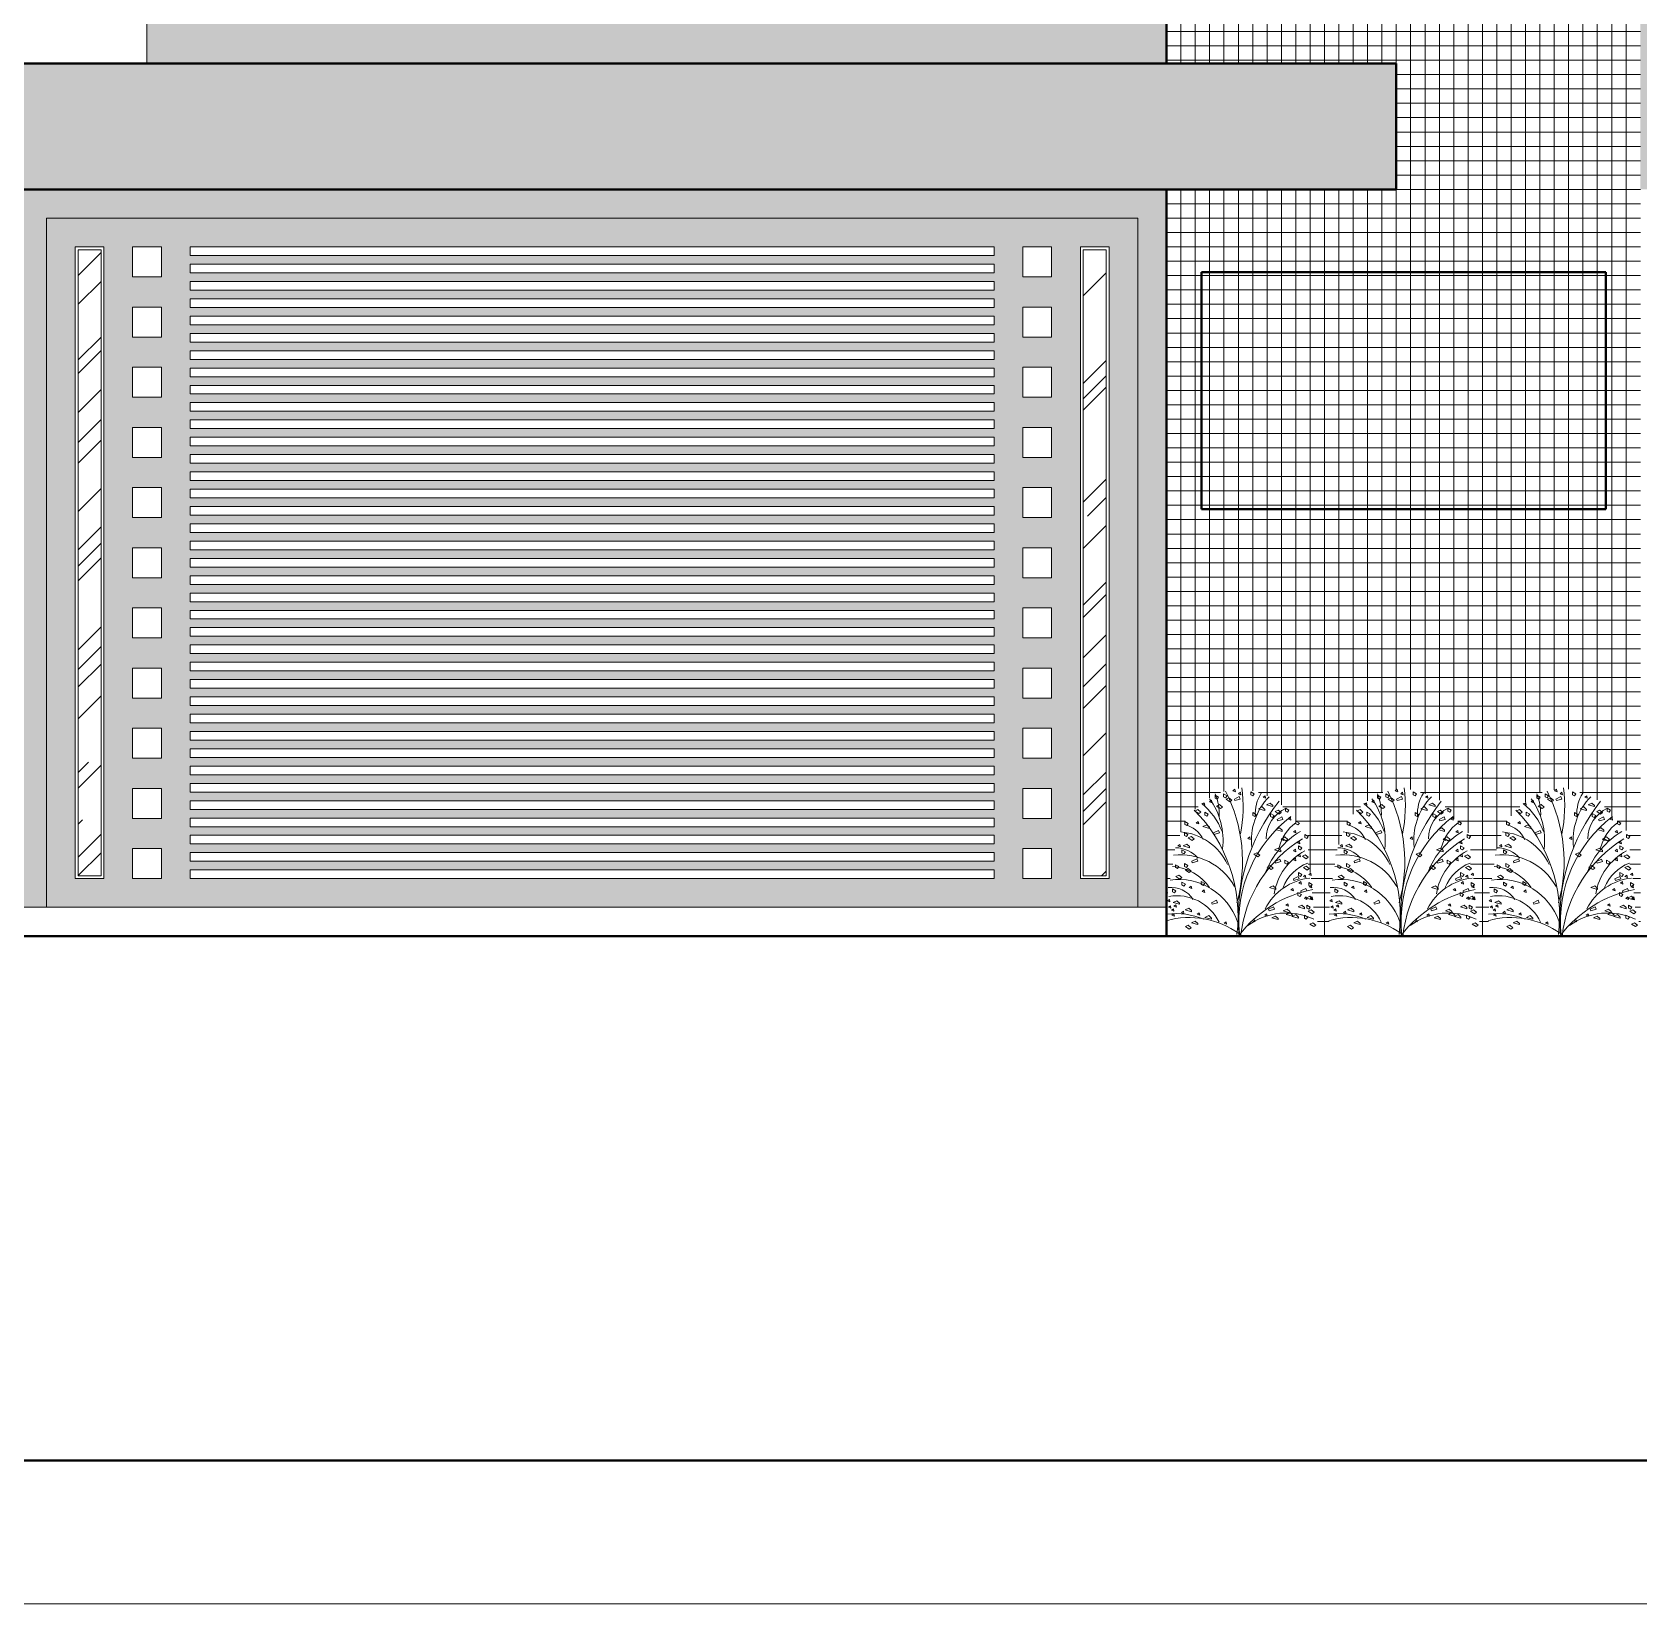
# Model space of a CAD drawing. Header units: millimetres. Extents: x 13204 to 24802, y 21209 to 40694.
# Drawn here: x 15474 to 16033, y 24804 to 25351 of the extents above; entities that cross this region are included whole.
import ezdxf

# ---------------------------------------------------------------- set-up
doc = ezdxf.new("R2010")
doc.units = ezdxf.units.MM
for name, color, linetype, lineweight in [('Hachura', 8, 'Continuous', 0), ('Meia Parede', 11, 'Continuous', 40), ('Moveis', 6, 'Continuous', 13), ('Paredes', 1, 'Continuous', 40), ('PISO', 5, 'Continuous', 5), ('TEXTO', 4, 'Continuous', 5), ('Vegetação', 3, 'Continuous', 5)]:
    doc.layers.add(name, color=color, linetype=linetype, lineweight=lineweight)
doc.layers.add('HACHURAS', color=8, linetype='Continuous')
picture_1 = doc.add_image_def('image1.png', size_in_pixel=(532, 312))

# ---------------------------------------------------------------- blocks, each defined once
blk = doc.blocks.new('A$C1FD43AAA')
at = {"layer": 'Vegetação', "color": 8}
for p, q in [((23.13, 50.59), (23.82, 51.11)), ((23.99, 50.24), (23.13, 50.59)), ((23.82, 51.11), (23.99, 50.24)), ((12.43, 45.93), (13.12, 46.44)), ((13.29, 45.58), (12.43, 45.93)), ((13.12, 46.44), (13.29, 45.58)), ((15.02, 46.79), (15.71, 47.31)), ((15.88, 46.44), (15.02, 46.79)), ((15.71, 47.31), (15.88, 46.44)), ((16.92, 49.03), (16.92, 48)), ((18.12, 48.34), (16.92, 49.03)), ((16.92, 48), (17.61, 47.65)), ((17.43, 45.23), (18.47, 45.75)), ((18.81, 44.37), (17.43, 45.23)), ((17.61, 47.65), (18.12, 48.34)), ((18.47, 45.75), (19.51, 44.89)), ((19.51, 44.89), (18.81, 44.37)), ((19.85, 49.55), (19.85, 48.52)), ((21.06, 48.86), (19.85, 49.55)), ((19.85, 48.52), (20.54, 48.17)), ((20.54, 48.17), (21.06, 48.86)), ((20.71, 47.65), (21.75, 48.17)), ((22.09, 46.79), (20.71, 47.65)), ((21.75, 48.17), (22.78, 47.31)), ((22.78, 47.31), (22.09, 46.79)), ((25.35, 48.54), (23.63, 47.68)), ((23.63, 47.68), (23.8, 47.16)), ((23.8, 47.16), (25.7, 47.68)), ((25.03, 49.55), (25.72, 50.07)), ((25.89, 49.21), (25.03, 49.55)), ((25.7, 47.68), (25.35, 48.54)), ((25.72, 50.07), (25.89, 49.21)), ((29.34, 50.24), (29.34, 49.21)), ((30.55, 49.55), (29.34, 50.24)), ((29.34, 49.21), (30.03, 48.86)), ((30.03, 48.86), (30.55, 49.55)), ((32.02, 44.32), (33.33, 44.94)), ((33.33, 44.94), (34.25, 44.09)), ((33.66, 48.34), (34.35, 48.86)), ((34.52, 48), (33.66, 48.34)), ((34.35, 48.86), (34.52, 48)), ((34.78, 45.71), (36.09, 46.32)), ((37.02, 45.09), (34.78, 45.71)), ((36.09, 46.32), (37.02, 45.47)), ((37.02, 45.47), (37.02, 45.09)), ((6.39, 39.88), (6.39, 38.84)), ((7.59, 39.19), (6.39, 39.88)), ((7.08, 38.5), (7.59, 39.19)), ((9.84, 43.51), (10.87, 44.03)), ((11.22, 42.64), (9.84, 43.51)), ((10.36, 39.36), (11.05, 39.88)), ((11.22, 39.02), (10.36, 39.36)), ((10.87, 44.03), (11.91, 43.16)), ((11.05, 39.88), (11.22, 39.02)), ((11.91, 43.16), (11.22, 42.64)), ((13.29, 43.16), (13.29, 42.13)), ((14.5, 42.47), (13.29, 43.16)), ((13.29, 42.13), (13.98, 41.78)), ((13.98, 41.78), (14.5, 42.47)), ((30.03, 42.99), (30.03, 41.95)), ((31.24, 42.3), (30.03, 42.99)), ((30.03, 41.95), (30.72, 41.61)), ((30.72, 41.61), (31.24, 42.3)), ((34.25, 43.71), (32.02, 44.32)), ((34.25, 44.09), (34.25, 43.71)), ((36.25, 42.64), (36.25, 41.61)), ((37.46, 41.95), (36.25, 42.64)), ((36.25, 41.61), (36.94, 41.26)), ((36.94, 41.26), (37.46, 41.95)), ((37.8, 43.33), (38.84, 43.85)), ((39.18, 42.47), (37.8, 43.33)), ((40.2, 41.46), (38.47, 40.59)), ((38.47, 40.59), (38.64, 40.08)), ((38.64, 40.08), (40.54, 40.59)), ((38.84, 43.85), (39.87, 42.99)), ((39.87, 42.99), (39.18, 42.47)), ((40.54, 40.59), (40.2, 41.46)), ((41.43, 44.54), (41.43, 43.51)), ((42.64, 43.85), (41.43, 44.54)), ((41.43, 43.51), (42.12, 43.16)), ((42.12, 43.16), (42.64, 43.85)), ((42.46, 40.74), (43.15, 41.26)), ((43.33, 40.4), (42.46, 40.74)), ((43.15, 41.26), (43.33, 40.4)), ((45.05, 40.05), (45.05, 39.02)), ((46.26, 39.36), (45.05, 40.05)), ((45.74, 38.67), (46.26, 39.36)), ((6.21, 36.08), (6.21, 35.04)), ((7.42, 35.39), (6.21, 36.08)), ((6.21, 35.04), (6.9, 34.7)), ((6.39, 38.84), (7.08, 38.5)), ((6.9, 34.7), (7.42, 35.39)), ((7.59, 34.18), (8.63, 34.7)), ((8.98, 33.32), (7.59, 34.18)), ((8.63, 34.7), (9.67, 33.83)), ((9.67, 33.83), (8.98, 33.32)), ((12.69, 38.11), (14, 38.72)), ((14.92, 37.49), (12.69, 38.11)), ((14, 38.72), (14.92, 37.87)), ((14.92, 37.87), (14.92, 37.49)), ((18.1, 36.79), (16.38, 35.93)), ((16.38, 35.93), (16.55, 35.41)), ((16.55, 35.41), (18.45, 35.93)), ((18.45, 35.93), (18.1, 36.79)), ((28.31, 34.01), (29, 34.52)), ((29.17, 33.66), (28.31, 34.01)), ((29, 34.52), (29.17, 33.66)), ((38.06, 37.07), (39.37, 37.69)), ((40.3, 36.45), (38.06, 37.07)), ((39.37, 37.69), (40.3, 36.84)), ((39.87, 33.66), (40.56, 34.18)), ((40.74, 33.32), (39.87, 33.66)), ((40.22, 34.01), (41.25, 34.52)), ((41.6, 33.14), (40.22, 34.01)), ((40.3, 36.84), (40.3, 36.45)), ((40.56, 34.18), (40.74, 33.32)), ((41.25, 34.52), (42.29, 33.66)), ((42.29, 33.66), (41.6, 33.14)), ((44.19, 36.25), (44.88, 36.77)), ((45.05, 35.91), (44.19, 36.25)), ((44.88, 36.77), (45.05, 35.91)), ((45.05, 39.02), (45.74, 38.67)), ((48.16, 35.39), (48.16, 34.35)), ((49.37, 34.7), (48.16, 35.39)), ((48.16, 34.35), (48.85, 34.01)), ((48.85, 34.01), (49.37, 34.7)), ((3.97, 31.42), (4.66, 31.93)), ((4.83, 31.07), (3.97, 31.42)), ((4.66, 31.93), (4.83, 31.07)), ((5.35, 30.03), (5.35, 29)), ((6.56, 29.34), (5.35, 30.03)), ((5.35, 29), (6.04, 28.65)), ((5.78, 31.37), (7.09, 31.99)), ((8.02, 30.75), (5.78, 31.37)), ((6.04, 28.65), (6.56, 29.34)), ((7.09, 31.99), (8.02, 31.14)), ((8.02, 31.14), (8.02, 30.75)), ((30.38, 28.48), (31.42, 29)), ((31.76, 27.62), (30.38, 28.48)), ((31.42, 29), (32.45, 28.13)), ((32.45, 28.13), (31.76, 27.62)), ((37.54, 29.99), (38.85, 30.6)), ((39.78, 29.37), (37.54, 29.99)), ((38.85, 30.6), (39.78, 29.76)), ((39.78, 29.76), (39.78, 29.37)), ((44.19, 29.69), (44.88, 30.21)), ((45.05, 29.34), (44.19, 29.69)), ((44.88, 30.21), (45.05, 29.34)), ((45.57, 32.45), (46.26, 32.97)), ((46.43, 32.11), (45.57, 32.45)), ((45.74, 27.96), (46.43, 28.48)), ((45.91, 31.42), (45.91, 30.38)), ((47.12, 30.72), (45.91, 31.42)), ((45.91, 30.38), (46.61, 30.03)), ((46.26, 32.97), (46.43, 32.11)), ((46.43, 28.48), (46.61, 27.62)), ((46.61, 30.03), (47.12, 30.72)), ((47.3, 27.79), (48.33, 28.31)), ((48.33, 28.31), (49.37, 27.44)), ((3.11, 24.85), (3.11, 23.81)), ((4.32, 24.16), (3.11, 24.85)), ((3.11, 23.81), (3.8, 23.47)), ((3.8, 23.47), (4.32, 24.16)), ((7.42, 24.51), (6.21, 25.2)), ((6.21, 25.2), (6.21, 24.16)), ((6.21, 24.16), (6.9, 23.81)), ((6.56, 22.95), (7.59, 23.47)), ((7.94, 22.09), (6.56, 22.95)), ((6.9, 23.81), (7.42, 24.51)), ((7.59, 23.47), (8.63, 22.61)), ((8.63, 22.61), (7.94, 22.09)), ((10.53, 26.92), (8.8, 26.06)), ((8.8, 26.06), (8.98, 25.54)), ((8.98, 25.54), (10.87, 26.06)), ((10.87, 26.06), (10.53, 26.92)), ((35.04, 23.99), (36.08, 24.51)), ((36.42, 23.12), (35.04, 23.99)), ((36.08, 24.51), (37.11, 23.64)), ((37.11, 23.64), (36.42, 23.12)), ((39.51, 26.77), (37.78, 25.91)), ((37.78, 25.91), (37.95, 25.39)), ((37.95, 25.39), (39.85, 25.91)), ((39.85, 25.91), (39.51, 26.77)), ((41.25, 26.41), (41.25, 25.37)), ((42.46, 25.71), (41.25, 26.41)), ((41.25, 25.37), (41.94, 25.02)), ((41.94, 25.02), (42.46, 25.71)), ((44.19, 26.58), (44.88, 27.1)), ((45.05, 26.23), (44.19, 26.58)), ((44.88, 27.1), (45.05, 26.23)), ((46.61, 27.62), (45.74, 27.96)), ((48.68, 26.92), (47.3, 27.79)), ((47.64, 23.81), (48.68, 24.33)), ((49.02, 22.95), (47.64, 23.81)), ((49.37, 27.44), (48.68, 26.92)), ((48.68, 24.33), (49.71, 23.47)), ((49.71, 23.47), (49.02, 22.95)), ((3.28, 20.71), (4.32, 21.22)), ((4.66, 19.84), (3.28, 20.71)), ((4.32, 21.22), (5.35, 20.36)), ((5.35, 20.36), (4.66, 19.84)), ((5.35, 18.81), (5.35, 17.77)), ((6.56, 18.11), (5.35, 18.81)), ((5.35, 17.77), (6.04, 17.42)), ((6.04, 17.42), (6.56, 18.11)), ((7.94, 16.91), (8.63, 17.42)), ((8.8, 16.56), (7.94, 16.91)), ((8.63, 17.42), (8.8, 16.56)), ((12.08, 18.98), (12.08, 17.94)), ((13.29, 18.29), (12.08, 18.98)), ((12.08, 17.94), (12.77, 17.6)), ((12.77, 17.6), (13.29, 18.29)), ((35.82, 16.86), (37.13, 17.48)), ((38.05, 16.24), (35.82, 16.86)), ((37.13, 17.48), (38.05, 16.63)), ((45.89, 20.73), (44.17, 19.87)), ((44.17, 19.87), (44.34, 19.35)), ((44.34, 19.35), (46.24, 19.87)), ((46.24, 19.87), (45.89, 20.73)), ((45.91, 22.09), (45.91, 21.05)), ((47.12, 21.4), (45.91, 22.09)), ((45.91, 21.05), (46.61, 20.71)), ((46.09, 18.46), (46.78, 18.98)), ((46.95, 18.11), (46.09, 18.46)), ((46.61, 20.71), (47.12, 21.4)), ((46.78, 18.98), (46.95, 18.11)), ((47.64, 20.71), (48.33, 21.22)), ((48.5, 20.36), (47.64, 20.71)), ((48.33, 21.22), (48.5, 20.36)), ((49.54, 21.4), (50.23, 21.91)), ((50.4, 21.05), (49.54, 21.4)), ((49.54, 18.63), (49.54, 17.6)), ((50.75, 17.94), (49.54, 18.63)), ((49.54, 17.6), (50.23, 17.25)), ((49.71, 17.08), (50.4, 17.6)), ((50.58, 16.73), (49.71, 17.08)), ((50.23, 21.91), (50.4, 21.05)), ((50.23, 17.25), (50.75, 17.94)), ((50.4, 17.6), (50.58, 16.73)), ((0.35, 12.24), (1.04, 12.76)), ((1.21, 11.9), (0.35, 12.24)), ((1.04, 12.76), (1.21, 11.9)), ((2.07, 16.39), (2.07, 15.35)), ((3.28, 15.7), (2.07, 16.39)), ((2.07, 15.35), (2.76, 15.01)), ((2.33, 11.68), (3.64, 12.29)), ((4.57, 11.06), (2.33, 11.68)), ((2.76, 15.01), (3.28, 15.7)), ((3.64, 12.29), (4.57, 11.44)), ((4.57, 11.44), (4.57, 11.06)), ((12.43, 15.52), (13.12, 16.04)), ((13.29, 15.18), (12.43, 15.52)), ((13.12, 16.04), (13.29, 15.18)), ((17.41, 12.44), (15.69, 11.57)), ((15.69, 11.57), (15.86, 11.06)), ((15.86, 11.06), (17.76, 11.57)), ((17.76, 11.57), (17.41, 12.44)), ((38.05, 16.63), (38.05, 16.24)), ((41.6, 10.69), (42.29, 11.2)), ((42.29, 11.2), (42.46, 10.34)), ((43.33, 16.04), (44.02, 16.56)), ((44.19, 15.7), (43.33, 16.04)), ((44.02, 16.56), (44.19, 15.7)), ((45.74, 15.18), (45.74, 14.14)), ((46.95, 14.49), (45.74, 15.18)), ((45.74, 14.14), (46.43, 13.8)), ((46.43, 13.8), (46.95, 14.49)), ((48.48, 16.58), (46.76, 15.72)), ((46.76, 15.72), (46.93, 15.2)), ((46.93, 15.2), (48.83, 15.72)), ((47.99, 13.11), (48.68, 13.62)), ((48.85, 12.76), (47.99, 13.11)), ((48.83, 15.72), (48.48, 16.58)), ((48.59, 13.23), (49.9, 13.85)), ((50.83, 12.61), (48.59, 13.23)), ((48.68, 13.62), (48.85, 12.76)), ((49.9, 13.85), (50.83, 13)), ((50.06, 13.11), (50.75, 13.62)), ((50.92, 12.76), (50.06, 13.11)), ((50.75, 13.62), (50.92, 12.76)), ((50.83, 13), (50.83, 12.61)), ((0.69, 10), (1.38, 10.51)), ((1.55, 9.65), (0.69, 10)), ((1.38, 10.51), (1.55, 9.65)), ((1.73, 8.96), (2.42, 9.48)), ((2.59, 8.61), (1.73, 8.96)), ((1.9, 7.23), (2.59, 7.75)), ((2.76, 6.89), (1.9, 7.23)), ((2.42, 9.48), (2.59, 8.61)), ((2.59, 10.34), (3.28, 10.86)), ((3.45, 10), (2.59, 10.34)), ((2.59, 7.75), (2.76, 6.89)), ((3.28, 10.86), (3.45, 10)), ((5.18, 8.1), (5.87, 8.61)), ((6.04, 7.75), (5.18, 8.1)), ((5.87, 8.61), (6.04, 7.75)), ((6.47, 9.09), (7.78, 9.7)), ((8.71, 8.47), (6.47, 9.09)), ((7.78, 9.7), (8.71, 8.85)), ((8.71, 8.85), (8.71, 8.47)), ((10.7, 7.58), (11.39, 8.1)), ((11.56, 7.23), (10.7, 7.58)), ((11.39, 8.1), (11.56, 7.23)), ((13.38, 6.49), (14.69, 7.11)), ((15.61, 5.88), (13.38, 6.49)), ((14.69, 7.11), (15.61, 6.26)), ((15.61, 6.26), (15.61, 5.88)), ((29.86, 5.33), (30.55, 5.85)), ((30.55, 5.85), (30.72, 4.99)), ((34.18, 7.23), (34.87, 7.75)), ((35.04, 6.89), (34.18, 7.23)), ((34.87, 7.75), (35.04, 6.89)), ((37.26, 10.19), (35.54, 9.33)), ((35.54, 9.33), (35.71, 8.81)), ((35.71, 8.81), (37.61, 9.33)), ((36.68, 6.32), (37.99, 6.94)), ((38.92, 5.7), (36.68, 6.32)), ((37.61, 9.33), (37.26, 10.19)), ((37.99, 6.94), (38.92, 6.09)), ((38.92, 6.09), (38.92, 5.7)), ((40.65, 8.74), (41.96, 9.36)), ((42.89, 8.12), (40.65, 8.74)), ((42.46, 10.34), (41.6, 10.69)), ((41.68, 7.53), (43, 8.15)), ((43.92, 6.91), (41.68, 7.53)), ((41.96, 9.36), (42.89, 8.51)), ((42.89, 8.51), (42.89, 8.12)), ((43, 8.15), (43.92, 7.3)), ((43.76, 6.84), (45.07, 7.46)), ((45.99, 6.22), (43.76, 6.84)), ((43.92, 7.3), (43.92, 6.91)), ((45.07, 7.46), (45.99, 6.61)), ((45.83, 10.12), (47.14, 10.74)), ((48.06, 9.5), (45.83, 10.12)), ((45.99, 6.61), (45.99, 6.22)), ((47.14, 10.74), (48.06, 9.89)), ((47.99, 7.23), (47.99, 6.2)), ((49.19, 6.54), (47.99, 7.23)), ((47.99, 6.2), (48.68, 5.85)), ((48.06, 9.89), (48.06, 9.5)), ((48.68, 5.85), (49.19, 6.54)), ((48.85, 10.69), (48.85, 9.65)), ((50.06, 10), (48.85, 10.69)), ((48.85, 9.65), (49.54, 9.3)), ((49.37, 8.61), (50.4, 9.13)), ((50.75, 7.75), (49.37, 8.61)), ((49.54, 9.3), (50.06, 10)), ((50.4, 9.13), (51.44, 8.27)), ((51.44, 8.27), (50.75, 7.75)), ((6.56, 3.26), (7.59, 3.78)), ((7.94, 2.4), (6.56, 3.26)), ((7.59, 3.78), (8.63, 2.91)), ((8.63, 2.91), (7.94, 2.4)), ((8.72, 4.59), (10.03, 5.21)), ((10.95, 3.98), (8.72, 4.59)), ((10.03, 5.21), (10.95, 4.36)), ((10.95, 4.36), (10.95, 3.98)), ((20.02, 4.47), (20.71, 4.99)), ((20.89, 4.12), (20.02, 4.47)), ((20.71, 4.99), (20.89, 4.12)), ((30.72, 4.99), (29.86, 5.33)), ((49.88, 4.12), (50.92, 4.64)), ((51.27, 3.26), (49.88, 4.12)), ((50.92, 4.64), (51.96, 3.78)), ((51.96, 3.78), (51.27, 3.26))]:
    blk.add_line(p, q, dxfattribs=at)
at = {"layer": 'Vegetação', "color": 8, "ltscale": 0.05}
blk.add_line((14.25, 0), (35.03, 0), dxfattribs=at)
at = {"layer": 'Vegetação', "color": 8}
for centre, radius, start, end in [((-27.37, 25.89), 53.83, 344.5546, 27.1102), ((-21.66, 45.13), 48.33, 348.5823, 7.7252), ((-2.76, 27.69), 23.76, 21.5784, 50.8004), ((-4.87, 33.41), 24.56, 352.9138, 35.9379), ((0.77, 42.65), 17.55, 356.5785, 23.1389), ((90.6, 6.15), 65.64, 141.5621, 184.9454), ((51.43, 33.29), 21.87, 135.867, 186.2808), ((43.8, 42.66), 12.93, 146.8723, 183.9065), ((-27.51, 6.9), 52.41, 352.976, 44.8241), ((71.14, 5.02), 45.96, 127.2463, 185.2207), ((46.43, 33.85), 11.73, 114.2978, 180.0834), ((53.1, 27.58), 14.27, 124.3441, 167.2635), ((3.33, 16.63), 19.7, 24.6833, 85.1296), ((3.8, 29.13), 10.05, 26.7895, 75.0983), ((71.22, -5.11), 45.71, 121.5615, 173.5763), ((60.97, 12.06), 28.29, 120.523, 159.2317), ((4.93, 6.89), 21.39, 28.9715, 96.7518), ((3.09, 20.18), 10.54, 40.9952, 89.8975), ((58.23, 11.19), 21.06, 118.5645, 170.5246), ((1.09, 7.24), 16.95, 34.7708, 86.6956), ((54.41, 11.42), 14.9, 110.5024, 158.3822), ((1.44, 7.45), 9.5, 33.983, 95.5823), ((4.21, -1.9), 21.6, 18.5786, 97.9809), ((52.27, 0.11), 20.22, 96.7634, 152.401), ((3.62, -2.26), 16.29, 25.7334, 99.7489), ((59.04, -25.41), 42.4, 101.0397, 142.9397), ((7.97, -22.88), 29.32, 54.0102, 105.7803), ((3.38, -16.78), 24.57, 67.0929, 97.5039), ((41.67, -14.49), 22.5, 64.7425, 126.4309)]:
    blk.add_arc(centre, radius, start, end, dxfattribs=at)

msp = doc.modelspace()

# ---------------------------------------------------------------- hatches: boundary and pattern name
at = {"layer": 'Hachura'}
h = msp.add_hatch(dxfattribs=at)
h.set_pattern_fill('_USER', color=256, scale=5, style=0, double=1, pattern_type=0)
h.set_pattern_definition([(0, (15868.604, 25036.5585), (0, 5), []), (90, (15868.604, 25036.5585), (-5, 3e-16), [])])
h.paths.add_polyline_path([(15980.58, 25036.56), (15980.75, 25044.14), (15981.1, 25053.46), (15981.79, 25056.05), (15982.65, 25060.72), (15983, 25064.69), (15983.69, 25067.28), (15985.59, 25072.81), (15986.97, 25076.44), (15990.25, 25080.41), (15992.84, 25082.66), (15997.5, 25086.11), (16001.12, 25086.98), (16006.82, 25088.18), (16013.55, 25086.28), (16019.76, 25083.52), (16023.82, 25077.39), (16026.84, 25075.92), (16029.95, 25071.26), (16029.95, 25060.49), (16030.98, 25057.61), (16030.98, 25054.15), (16031.27, 25052.73), (16031.41, 25049.17), (16032.02, 25044.83), (16033.37, 25042.13), (16032.54, 25040.34), (16032.54, 25036.56), (16033.6, 25036.56), (16033.6, 26976.56), (15868.6, 26976.56), (15868.6, 26926.56), (15948.6, 26926.56), (15948.6, 26771.56), (15868.6, 26771.56), (15868.6, 26529.56), (15948.6, 26529.56), (15948.6, 26474.56), (15868.6, 26474.56), (15868.6, 26234.56), (15948.6, 26234.56), (15948.6, 26179.56), (15868.6, 26179.56), (15868.6, 25939.56), (15948.6, 25939.56), (15948.6, 25884.56), (15868.6, 25884.56), (15868.6, 25644.56), (15948.6, 25644.56), (15948.6, 25589.56), (15868.6, 25589.56), (15868.6, 25340.46), (15948.6, 25340.46), (15948.6, 25296.56), (15868.6, 25296.56), (15868.6, 25036.56), (15868.78, 25044.14), (15869.12, 25053.46), (15869.81, 25056.05), (15870.68, 25060.72), (15871.02, 25064.69), (15871.71, 25067.28), (15873.61, 25072.81), (15874.99, 25076.44), (15878.27, 25080.41), (15880.86, 25082.66), (15885.52, 25086.11), (15889.14, 25086.98), (15894.84, 25088.18), (15901.57, 25086.28), (15907.79, 25083.52), (15911.84, 25077.39), (15914.86, 25075.92), (15917.97, 25071.26), (15917.97, 25060.49), (15919.01, 25057.61), (15919.01, 25054.15), (15919.29, 25052.73), (15919.43, 25049.17), (15920.04, 25044.83), (15921.39, 25042.13), (15920.56, 25040.34), (15920.56, 25036.56), (15925.1, 25036.56), (15925.27, 25044.14), (15925.61, 25053.46), (15926.3, 25056.05), (15927.17, 25060.72), (15927.51, 25064.69), (15928.2, 25067.28), (15930.1, 25072.81), (15931.48, 25076.44), (15934.76, 25080.41), (15937.35, 25082.66), (15942.01, 25086.11), (15945.64, 25086.98), (15951.33, 25088.18), (15958.06, 25086.28), (15964.28, 25083.52), (15968.33, 25077.39), (15971.36, 25075.92), (15974.46, 25071.26), (15974.46, 25060.49), (15975.5, 25057.61), (15975.5, 25054.15), (15975.78, 25052.73), (15975.92, 25049.17), (15976.53, 25044.83), (15977.88, 25042.13), (15977.05, 25040.34), (15977.05, 25036.56)])
at = {"layer": 'HACHURAS'}
h = msp.add_hatch(color=256, dxfattribs=at)
h.dxf.hatch_style = 1
h.paths.add_polyline_path([(15478.6, 25286.56), (15858.6, 25286.56), (15858.6, 25046.56), (15868.6, 25046.56), (15868.6, 25296.56), (15468.6, 25296.56), (15468.6, 25046.56), (15478.6, 25046.56)])
h.paths.add_polyline_path([(15858.6, 25286.56), (15478.6, 25286.56), (15478.6, 25046.56), (15858.6, 25046.56)], flags=17)
h.paths.add_polyline_path([(15488.6, 25276.56), (15498.6, 25276.56), (15498.6, 25056.56), (15488.6, 25056.56)], flags=16)
h.paths.add_polyline_path([(15489.6, 25275.56), (15497.6, 25275.56), (15497.6, 25057.56), (15489.6, 25057.56)], flags=0)
h.paths.add_polyline_path([(15508.6, 25150.84), (15518.6, 25150.84), (15518.6, 25140.37), (15508.6, 25140.37)], flags=16)
h.paths.add_polyline_path([(15508.6, 25129.89), (15518.6, 25129.89), (15518.6, 25119.42), (15508.6, 25119.42)], flags=16)
h.paths.add_polyline_path([(15508.6, 25161.32), (15508.6, 25171.8), (15518.6, 25171.8), (15518.6, 25161.32)], flags=16)
h.paths.add_polyline_path([(15508.6, 25108.94), (15518.6, 25108.94), (15518.6, 25098.46), (15508.6, 25098.46)], flags=16)
h.paths.add_polyline_path([(15508.6, 25182.27), (15508.6, 25192.75), (15518.6, 25192.75), (15518.6, 25182.27)], flags=16)
h.paths.add_polyline_path([(15528.6, 25143.96), (15808.6, 25143.96), (15808.6, 25140.94), (15528.6, 25140.94)], flags=16)
h.paths.add_polyline_path([(15528.6, 25146.97), (15528.6, 25149.98), (15808.6, 25149.98), (15808.6, 25146.97)], flags=16)
h.paths.add_polyline_path([(15528.6, 25137.93), (15808.6, 25137.93), (15808.6, 25134.91), (15528.6, 25134.91)], flags=16)
h.paths.add_polyline_path([(15528.6, 25153), (15528.6, 25156.01), (15808.6, 25156.01), (15808.6, 25153)], flags=16)
h.paths.add_polyline_path([(15528.6, 25131.9), (15808.6, 25131.9), (15808.6, 25128.89), (15528.6, 25128.89)], flags=16)
h.paths.add_polyline_path([(15528.6, 25159.02), (15528.6, 25162.04), (15808.6, 25162.04), (15808.6, 25159.02)], flags=16)
h.paths.add_polyline_path([(15528.6, 25125.87), (15808.6, 25125.87), (15808.6, 25122.86), (15528.6, 25122.86)], flags=16)
h.paths.add_polyline_path([(15528.6, 25165.05), (15528.6, 25168.07), (15808.6, 25168.07), (15808.6, 25165.05)], flags=16)
h.paths.add_polyline_path([(15528.6, 25119.85), (15808.6, 25119.85), (15808.6, 25116.83), (15528.6, 25116.83)], flags=16)
h.paths.add_polyline_path([(15528.6, 25171.08), (15528.6, 25174.09), (15808.6, 25174.09), (15808.6, 25171.08)], flags=16)
h.paths.add_polyline_path([(15528.6, 25113.82), (15808.6, 25113.82), (15808.6, 25110.81), (15528.6, 25110.81)], flags=16)
h.paths.add_polyline_path([(15528.6, 25177.11), (15528.6, 25180.12), (15808.6, 25180.12), (15808.6, 25177.11)], flags=16)
h.paths.add_polyline_path([(15528.6, 25107.79), (15808.6, 25107.79), (15808.6, 25104.78), (15528.6, 25104.78)], flags=16)
h.paths.add_polyline_path([(15528.6, 25183.13), (15528.6, 25186.15), (15808.6, 25186.15), (15808.6, 25183.13)], flags=16)
h.paths.add_polyline_path([(15508.6, 25087.99), (15518.6, 25087.99), (15518.6, 25077.51), (15508.6, 25077.51)], flags=16)
h.paths.add_polyline_path([(15528.6, 25101.76), (15808.6, 25101.76), (15808.6, 25098.75), (15528.6, 25098.75)], flags=16)
h.paths.add_polyline_path([(15508.6, 25203.23), (15508.6, 25213.7), (15518.6, 25213.7), (15518.6, 25203.23)], flags=16)
h.paths.add_polyline_path([(15528.6, 25189.16), (15528.6, 25192.17), (15808.6, 25192.17), (15808.6, 25189.16)], flags=16)
h.paths.add_polyline_path([(15528.6, 25095.74), (15808.6, 25095.74), (15808.6, 25092.72), (15528.6, 25092.72)], flags=16)
h.paths.add_polyline_path([(15528.6, 25195.19), (15528.6, 25198.2), (15808.6, 25198.2), (15808.6, 25195.19)], flags=16)
h.paths.add_polyline_path([(15528.6, 25089.71), (15808.6, 25089.71), (15808.6, 25086.7), (15528.6, 25086.7)], flags=16)
h.paths.add_polyline_path([(15528.6, 25201.22), (15528.6, 25204.23), (15808.6, 25204.23), (15808.6, 25201.22)], flags=16)
h.paths.add_polyline_path([(15528.6, 25083.68), (15808.6, 25083.68), (15808.6, 25080.67), (15528.6, 25080.67)], flags=16)
h.paths.add_polyline_path([(15528.6, 25207.24), (15528.6, 25210.26), (15808.6, 25210.26), (15808.6, 25207.24)], flags=16)
h.paths.add_polyline_path([(15528.6, 25077.65), (15808.6, 25077.65), (15808.6, 25074.64), (15528.6, 25074.64)], flags=16)
h.paths.add_polyline_path([(15508.6, 25067.03), (15518.6, 25067.03), (15518.6, 25056.56), (15508.6, 25056.56)], flags=16)
h.paths.add_polyline_path([(15528.6, 25213.27), (15528.6, 25216.28), (15808.6, 25216.28), (15808.6, 25213.27)], flags=16)
h.paths.add_polyline_path([(15508.6, 25224.18), (15508.6, 25234.65), (15518.6, 25234.65), (15518.6, 25224.18)], flags=16)
h.paths.add_polyline_path([(15528.6, 25071.63), (15808.6, 25071.63), (15808.6, 25068.61), (15528.6, 25068.61)], flags=16)
h.paths.add_polyline_path([(15528.6, 25219.3), (15528.6, 25222.31), (15808.6, 25222.31), (15808.6, 25219.3)], flags=16)
h.paths.add_polyline_path([(15528.6, 25065.6), (15808.6, 25065.6), (15808.6, 25062.59), (15528.6, 25062.59)], flags=16)
h.paths.add_polyline_path([(15528.6, 25225.33), (15528.6, 25228.34), (15808.6, 25228.34), (15808.6, 25225.33)], flags=16)
h.paths.add_polyline_path([(15528.6, 25059.57), (15808.6, 25059.57), (15808.6, 25056.56), (15528.6, 25056.56)], flags=16)
h.paths.add_polyline_path([(15528.6, 25231.35), (15528.6, 25234.37), (15808.6, 25234.37), (15808.6, 25231.35)], flags=16)
h.paths.add_polyline_path([(15528.6, 25237.38), (15528.6, 25240.39), (15808.6, 25240.39), (15808.6, 25237.38)], flags=16)
h.paths.add_polyline_path([(15508.6, 25245.13), (15508.6, 25255.61), (15518.6, 25255.61), (15518.6, 25245.13)], flags=16)
h.paths.add_polyline_path([(15528.6, 25243.41), (15528.6, 25246.42), (15808.6, 25246.42), (15808.6, 25243.41)], flags=16)
h.paths.add_polyline_path([(15528.6, 25249.44), (15528.6, 25252.45), (15808.6, 25252.45), (15808.6, 25249.44)], flags=16)
h.paths.add_polyline_path([(15528.6, 25255.46), (15528.6, 25258.48), (15808.6, 25258.48), (15808.6, 25255.46)], flags=16)
h.paths.add_polyline_path([(15508.6, 25266.08), (15508.6, 25276.56), (15518.6, 25276.56), (15518.6, 25266.08)], flags=16)
h.paths.add_polyline_path([(15528.6, 25261.49), (15528.6, 25264.5), (15808.6, 25264.5), (15808.6, 25261.49)], flags=16)
h.paths.add_polyline_path([(15528.6, 25267.52), (15528.6, 25270.53), (15808.6, 25270.53), (15808.6, 25267.52)], flags=16)
h.paths.add_polyline_path([(15528.6, 25273.54), (15528.6, 25276.56), (15808.6, 25276.56), (15808.6, 25273.54)], flags=16)
h.paths.add_polyline_path([(15818.6, 25150.84), (15828.6, 25150.84), (15828.6, 25140.37), (15818.6, 25140.37)], flags=16)
h.paths.add_polyline_path([(15818.6, 25129.89), (15828.6, 25129.89), (15828.6, 25119.42), (15818.6, 25119.42)], flags=16)
h.paths.add_polyline_path([(15818.6, 25161.32), (15818.6, 25171.8), (15828.6, 25171.8), (15828.6, 25161.32)], flags=16)
h.paths.add_polyline_path([(15818.6, 25108.94), (15828.6, 25108.94), (15828.6, 25098.46), (15818.6, 25098.46)], flags=16)
h.paths.add_polyline_path([(15818.6, 25182.27), (15818.6, 25192.75), (15828.6, 25192.75), (15828.6, 25182.27)], flags=16)
h.paths.add_polyline_path([(15818.6, 25087.99), (15828.6, 25087.99), (15828.6, 25077.51), (15818.6, 25077.51)], flags=16)
h.paths.add_polyline_path([(15818.6, 25203.23), (15818.6, 25213.7), (15828.6, 25213.7), (15828.6, 25203.23)], flags=16)
h.paths.add_polyline_path([(15818.6, 25067.03), (15828.6, 25067.03), (15828.6, 25056.56), (15818.6, 25056.56)], flags=16)
h.paths.add_polyline_path([(15818.6, 25224.18), (15818.6, 25234.65), (15828.6, 25234.65), (15828.6, 25224.18)], flags=16)
h.paths.add_polyline_path([(15818.6, 25245.13), (15818.6, 25255.61), (15828.6, 25255.61), (15828.6, 25245.13)], flags=16)
h.paths.add_polyline_path([(15838.6, 25276.56), (15848.6, 25276.56), (15848.6, 25056.56), (15838.6, 25056.56)], flags=16)
h.paths.add_polyline_path([(15839.6, 25275.56), (15847.6, 25275.56), (15847.6, 25057.56), (15839.6, 25057.56)], flags=0)
h.paths.add_polyline_path([(15818.6, 25266.08), (15818.6, 25276.56), (15828.6, 25276.56), (15828.6, 25266.08)], flags=16)
h = msp.add_hatch(dxfattribs=at)
h.set_pattern_fill('AR-RROOF', color=256, angle=45, style=0)
h.set_pattern_definition([(45, (15489.604, 25057.558), (21.5526, 57.4736), [381, -50.8, 127, -25.4]), (45, (15504.51, 25090.426), (-41.848, 5.927), [76.2, -8.382, 152.4, -19.05]), (45, (15483.318, 25081.805), (81.3611, 105.4282), [203.2, -35.56, 101.6, -25.4])])
h.paths.add_polyline_path([(15497.6, 25275.56), (15489.6, 25275.56), (15489.6, 25057.56), (15497.6, 25057.56)])
h = msp.add_hatch(dxfattribs=at)
h.set_pattern_fill('AR-RROOF', color=256, angle=45, style=0)
h.set_pattern_definition([(45, (-10842.343, 7845.213), (21.552615, 57.47364), [381, -50.8, 127, -25.4]), (45, (-10827.436, 7878.08), (-41.847994, 5.92697), [76.2, -8.382, 152.4, -19.05]), (45, (-10848.63, 7869.46), (81.3611205, 105.428207), [203.2, -35.56, 101.6, -25.4])])
h.paths.add_polyline_path([(15839.6, 25275.56), (15847.6, 25275.56), (15847.6, 25057.56), (15839.6, 25057.56)])
at = {"layer": 'PISO'}
h = msp.add_hatch(dxfattribs=at)
h.set_pattern_fill('DOTS', color=256, scale=3, style=0)
h.set_pattern_definition([(0, (10588.133, 26771.5585), (2.38125, 4.7625), [0, -4.7625])])
h.paths.add_polyline_path([(16388.38, 26771.56), (16228.6, 26771.56), (16213.6, 26771.56), (16213.6, 26631.56), (16223.6, 26631.56), (16223.6, 26626.56), (16220.6, 26626.56), (16220.6, 26544.56), (16223.6, 26544.56), (16223.6, 26539.56), (16213.6, 26539.56), (16213.6, 26529.56), (16388.38, 26529.56)])
h.paths.add_polyline_path([(16388.38, 26474.56), (16213.6, 26474.56), (16213.6, 26336.56), (16223.6, 26336.56), (16223.6, 26331.56), (16220.6, 26331.56), (16220.6, 26249.56), (16223.6, 26249.56), (16223.6, 26244.56), (16213.6, 26244.56), (16213.6, 26234.56), (16388.38, 26234.56)])
h.paths.add_polyline_path([(16388.38, 26179.56), (16213.6, 26179.56), (16213.6, 26041.56), (16223.6, 26041.56), (16223.6, 26036.56), (16220.6, 26036.56), (16220.6, 25954.56), (16223.6, 25954.56), (16223.6, 25949.56), (16213.6, 25949.56), (16213.6, 25939.56), (16388.38, 25939.56)])
h.paths.add_polyline_path([(16388.38, 25884.56), (16213.6, 25884.56), (16213.6, 25746.56), (16223.6, 25746.56), (16223.6, 25741.56), (16220.6, 25741.56), (16220.6, 25659.56), (16223.6, 25659.56), (16223.6, 25654.56), (16213.6, 25654.56), (16213.6, 25644.56), (16388.38, 25644.56)])
h.paths.add_polyline_path([(16388.38, 25589.56), (16213.6, 25589.56), (16213.6, 25451.56), (16204.1, 25451.56), (16033.6, 25451.56), (16033.6, 25340.46), (16388.38, 25340.46)])
h.paths.add_polyline_path([(15688.6, 25589.56), (15513.6, 25589.56), (15513.6, 25340.46), (15868.6, 25340.46), (15868.6, 25451.56), (15688.6, 25451.56)])
h.paths.add_polyline_path([(15678.6, 25746.56), (15688.6, 25746.56), (15688.6, 25884.56), (15513.6, 25884.56), (15513.6, 25644.56), (15688.6, 25644.56), (15688.6, 25654.56), (15678.6, 25654.56), (15678.6, 25659.56), (15681.6, 25659.56), (15681.6, 25741.56), (15678.6, 25741.56)])
h.paths.add_polyline_path([(15513.6, 25939.56), (15688.6, 25939.56), (15688.6, 25949.56), (15678.6, 25949.56), (15678.6, 25954.56), (15681.6, 25954.56), (15681.6, 26036.56), (15678.6, 26036.56), (15678.6, 26041.56), (15688.6, 26041.56), (15688.6, 26179.56), (15513.6, 26179.56)])
h.paths.add_polyline_path([(15513.6, 26234.56), (15688.6, 26234.56), (15688.6, 26244.56), (15678.6, 26244.56), (15678.6, 26249.56), (15681.6, 26249.56), (15681.6, 26331.56), (15678.6, 26331.56), (15678.6, 26336.56), (15688.6, 26336.56), (15688.6, 26474.56), (15513.6, 26474.56)])
h.paths.add_polyline_path([(15513.6, 26529.56), (15688.6, 26529.56), (15688.6, 26539.56), (15678.6, 26539.56), (15678.6, 26544.56), (15681.6, 26544.56), (15681.6, 26626.56), (15678.6, 26626.56), (15678.6, 26631.56), (15688.6, 26631.56), (15688.6, 26771.56), (15673.6, 26771.56), (15513.6, 26771.56)])
h = msp.add_hatch(dxfattribs=at)
h.set_pattern_fill('AR-SAND', color=256, scale=0.25, style=0)
h.set_pattern_definition([(37.5, (15178.604, 25036.558), (-0.40001, 12.23533), [0, -9.652, 0, -10.795, 0, -10.31875]), (7.5, (15178.604, 25036.558), (11.23808, 17.92063), [0, -5.207, 0, -8.6995, 0, -3.33375]), (327.5, (15170.793, 25036.558), (19.77481, 0.03593), [0, -3.175, 0, -11.43, 0, -14.9225]), (317.5, (15170.793, 25036.558), (19.08891, 5.57323), [0, -1.5875, 0, -7.493, 0, -8.5725])])
h.paths.add_polyline_path([(15178.6, 25340.46), (15178.6, 25036.56), (15218.6, 25036.56), (15218.6, 25296.56), (15948.6, 25296.56), (15948.6, 25340.46)])
h.paths.add_polyline_path([(16033.6, 25340.46), (16033.6, 25296.56), (16231.1, 25296.56), (16286.1, 25296.56), (16686.1, 25296.56), (16686.1, 25036.56), (16726.1, 25036.56), (16726.1, 25340.46)])

# ---------------------------------------------------------------- linework, layer by layer
at = {"layer": 'Meia Parede'}
for p, q in [((15868.6, 25340.46), (15868.6, 25589.56)), ((15948.6, 25340.46), (15178.6, 25340.46)), ((15948.6, 25340.46), (15948.6, 25296.56)), ((15948.6, 25296.56), (15218.6, 25296.56)), ((15868.6, 25036.56), (15868.6, 25296.56))]:
    msp.add_line(p, q, dxfattribs=at)
at = {"layer": 'Moveis'}
msp.add_line((15868.6, 25046.56), (15218.6, 25046.56), dxfattribs=at)
for points in [[(15468.6, 25296.56), (15868.6, 25296.56), (15868.6, 25046.56), (15468.6, 25046.56)], [(15478.6, 25286.56), (15858.6, 25286.56), (15858.6, 25046.56), (15478.6, 25046.56)]]:
    msp.add_lwpolyline(points, close=True, dxfattribs=at)
at = {"layer": 'Paredes'}
for p, q in [((16951.1, 25036.56), (14951.1, 25036.56)), ((21256.85, 24853.96), (14671.18, 24853.96))]:
    msp.add_line(p, q, dxfattribs=at)
at = {"layer": 'PISO'}
msp.add_line((15513.6, 25340.46), (15513.6, 26771.56), dxfattribs=at)
for points in [[(15498.6, 25276.56), (15488.6, 25276.56), (15488.6, 25056.56), (15498.6, 25056.56)], [(15497.6, 25275.56), (15489.6, 25275.56), (15489.6, 25057.56), (15497.6, 25057.56)], [(15508.6, 25266.08), (15518.6, 25266.08), (15518.6, 25276.56), (15508.6, 25276.56)], [(15528.6, 25273.54), (15808.6, 25273.54), (15808.6, 25276.56), (15528.6, 25276.56)], [(15828.6, 25266.08), (15818.6, 25266.08), (15818.6, 25276.56), (15828.6, 25276.56)], [(15838.6, 25276.56), (15848.6, 25276.56), (15848.6, 25056.56), (15838.6, 25056.56)], [(15839.6, 25275.56), (15847.6, 25275.56), (15847.6, 25057.56), (15839.6, 25057.56)], [(15528.6, 25267.52), (15808.6, 25267.52), (15808.6, 25270.53), (15528.6, 25270.53)], [(15528.6, 25261.49), (15808.6, 25261.49), (15808.6, 25264.5), (15528.6, 25264.5)], [(15508.6, 25245.13), (15518.6, 25245.13), (15518.6, 25255.61), (15508.6, 25255.61)], [(15528.6, 25255.46), (15808.6, 25255.46), (15808.6, 25258.48), (15528.6, 25258.48)], [(15828.6, 25245.13), (15818.6, 25245.13), (15818.6, 25255.61), (15828.6, 25255.61)], [(15528.6, 25249.44), (15808.6, 25249.44), (15808.6, 25252.45), (15528.6, 25252.45)], [(15528.6, 25243.41), (15808.6, 25243.41), (15808.6, 25246.42), (15528.6, 25246.42)], [(15528.6, 25237.38), (15808.6, 25237.38), (15808.6, 25240.39), (15528.6, 25240.39)], [(15508.6, 25224.18), (15518.6, 25224.18), (15518.6, 25234.65), (15508.6, 25234.65)], [(15528.6, 25231.35), (15808.6, 25231.35), (15808.6, 25234.37), (15528.6, 25234.37)], [(15828.6, 25224.18), (15818.6, 25224.18), (15818.6, 25234.65), (15828.6, 25234.65)], [(15528.6, 25225.33), (15808.6, 25225.33), (15808.6, 25228.34), (15528.6, 25228.34)], [(15528.6, 25219.3), (15808.6, 25219.3), (15808.6, 25222.31), (15528.6, 25222.31)], [(15528.6, 25213.27), (15808.6, 25213.27), (15808.6, 25216.28), (15528.6, 25216.28)], [(15508.6, 25203.23), (15518.6, 25203.23), (15518.6, 25213.7), (15508.6, 25213.7)], [(15528.6, 25207.24), (15808.6, 25207.24), (15808.6, 25210.26), (15528.6, 25210.26)], [(15828.6, 25203.23), (15818.6, 25203.23), (15818.6, 25213.7), (15828.6, 25213.7)], [(15528.6, 25201.22), (15808.6, 25201.22), (15808.6, 25204.23), (15528.6, 25204.23)], [(15528.6, 25195.19), (15808.6, 25195.19), (15808.6, 25198.2), (15528.6, 25198.2)], [(15508.6, 25182.27), (15518.6, 25182.27), (15518.6, 25192.75), (15508.6, 25192.75)], [(15528.6, 25189.16), (15808.6, 25189.16), (15808.6, 25192.17), (15528.6, 25192.17)], [(15828.6, 25182.27), (15818.6, 25182.27), (15818.6, 25192.75), (15828.6, 25192.75)], [(15528.6, 25183.13), (15808.6, 25183.13), (15808.6, 25186.15), (15528.6, 25186.15)], [(15528.6, 25177.11), (15808.6, 25177.11), (15808.6, 25180.12), (15528.6, 25180.12)], [(15508.6, 25161.32), (15518.6, 25161.32), (15518.6, 25171.8), (15508.6, 25171.8)], [(15528.6, 25171.08), (15808.6, 25171.08), (15808.6, 25174.09), (15528.6, 25174.09)], [(15828.6, 25161.32), (15818.6, 25161.32), (15818.6, 25171.8), (15828.6, 25171.8)], [(15528.6, 25165.05), (15808.6, 25165.05), (15808.6, 25168.07), (15528.6, 25168.07)], [(15528.6, 25159.02), (15808.6, 25159.02), (15808.6, 25162.04), (15528.6, 25162.04)], [(15528.6, 25153), (15808.6, 25153), (15808.6, 25156.01), (15528.6, 25156.01)], [(15508.6, 25140.37), (15518.6, 25140.37), (15518.6, 25150.84), (15508.6, 25150.84)], [(15528.6, 25146.97), (15808.6, 25146.97), (15808.6, 25149.98), (15528.6, 25149.98)], [(15828.6, 25140.37), (15818.6, 25140.37), (15818.6, 25150.84), (15828.6, 25150.84)], [(15528.6, 25140.94), (15808.6, 25140.94), (15808.6, 25143.96), (15528.6, 25143.96)], [(15528.6, 25134.91), (15808.6, 25134.91), (15808.6, 25137.93), (15528.6, 25137.93)], [(15528.6, 25128.89), (15808.6, 25128.89), (15808.6, 25131.9), (15528.6, 25131.9)], [(15508.6, 25119.42), (15518.6, 25119.42), (15518.6, 25129.89), (15508.6, 25129.89)], [(15528.6, 25122.86), (15808.6, 25122.86), (15808.6, 25125.87), (15528.6, 25125.87)], [(15828.6, 25119.42), (15818.6, 25119.42), (15818.6, 25129.89), (15828.6, 25129.89)], [(15528.6, 25116.83), (15808.6, 25116.83), (15808.6, 25119.85), (15528.6, 25119.85)], [(15508.6, 25098.46), (15518.6, 25098.46), (15518.6, 25108.94), (15508.6, 25108.94)], [(15528.6, 25110.81), (15808.6, 25110.81), (15808.6, 25113.82), (15528.6, 25113.82)], [(15828.6, 25098.46), (15818.6, 25098.46), (15818.6, 25108.94), (15828.6, 25108.94)], [(15528.6, 25104.78), (15808.6, 25104.78), (15808.6, 25107.79), (15528.6, 25107.79)], [(15528.6, 25098.75), (15808.6, 25098.75), (15808.6, 25101.76), (15528.6, 25101.76)], [(15528.6, 25092.72), (15808.6, 25092.72), (15808.6, 25095.74), (15528.6, 25095.74)], [(15508.6, 25077.51), (15518.6, 25077.51), (15518.6, 25087.99), (15508.6, 25087.99)], [(15528.6, 25086.7), (15808.6, 25086.7), (15808.6, 25089.71), (15528.6, 25089.71)], [(15828.6, 25077.51), (15818.6, 25077.51), (15818.6, 25087.99), (15828.6, 25087.99)], [(15528.6, 25080.67), (15808.6, 25080.67), (15808.6, 25083.68), (15528.6, 25083.68)], [(15528.6, 25074.64), (15808.6, 25074.64), (15808.6, 25077.65), (15528.6, 25077.65)], [(15528.6, 25068.61), (15808.6, 25068.61), (15808.6, 25071.63), (15528.6, 25071.63)], [(15508.6, 25056.56), (15518.6, 25056.56), (15518.6, 25067.03), (15508.6, 25067.03)], [(15528.6, 25062.59), (15808.6, 25062.59), (15808.6, 25065.6), (15528.6, 25065.6)], [(15828.6, 25056.56), (15818.6, 25056.56), (15818.6, 25067.03), (15828.6, 25067.03)], [(15528.6, 25056.56), (15808.6, 25056.56), (15808.6, 25059.57), (15528.6, 25059.57)]]:
    msp.add_lwpolyline(points, close=True, dxfattribs=at)
at = {"layer": 'TEXTO'}
msp.add_line((21305.52, 24803.98), (14622.5, 24803.98), dxfattribs=at)

# ---------------------------------------------------------------- block references
at = {"layer": 'Paredes'}
for p in [(15868.6, 25036.56), (15925.1, 25036.56), (15980.58, 25036.56)]:
    msp.add_blockref('A$C1FD43AAA', p, dxfattribs=at)

# ---------------------------------------------------------------- pictures from other files: only their frames are drawn
image = msp.add_image(picture_1, insert=(15880.81, 25185.16), size_in_units=(140.74, 82.54), dxfattribs=at)
image.dxf.flags = 7

doc.saveas('drawing.dxf')
